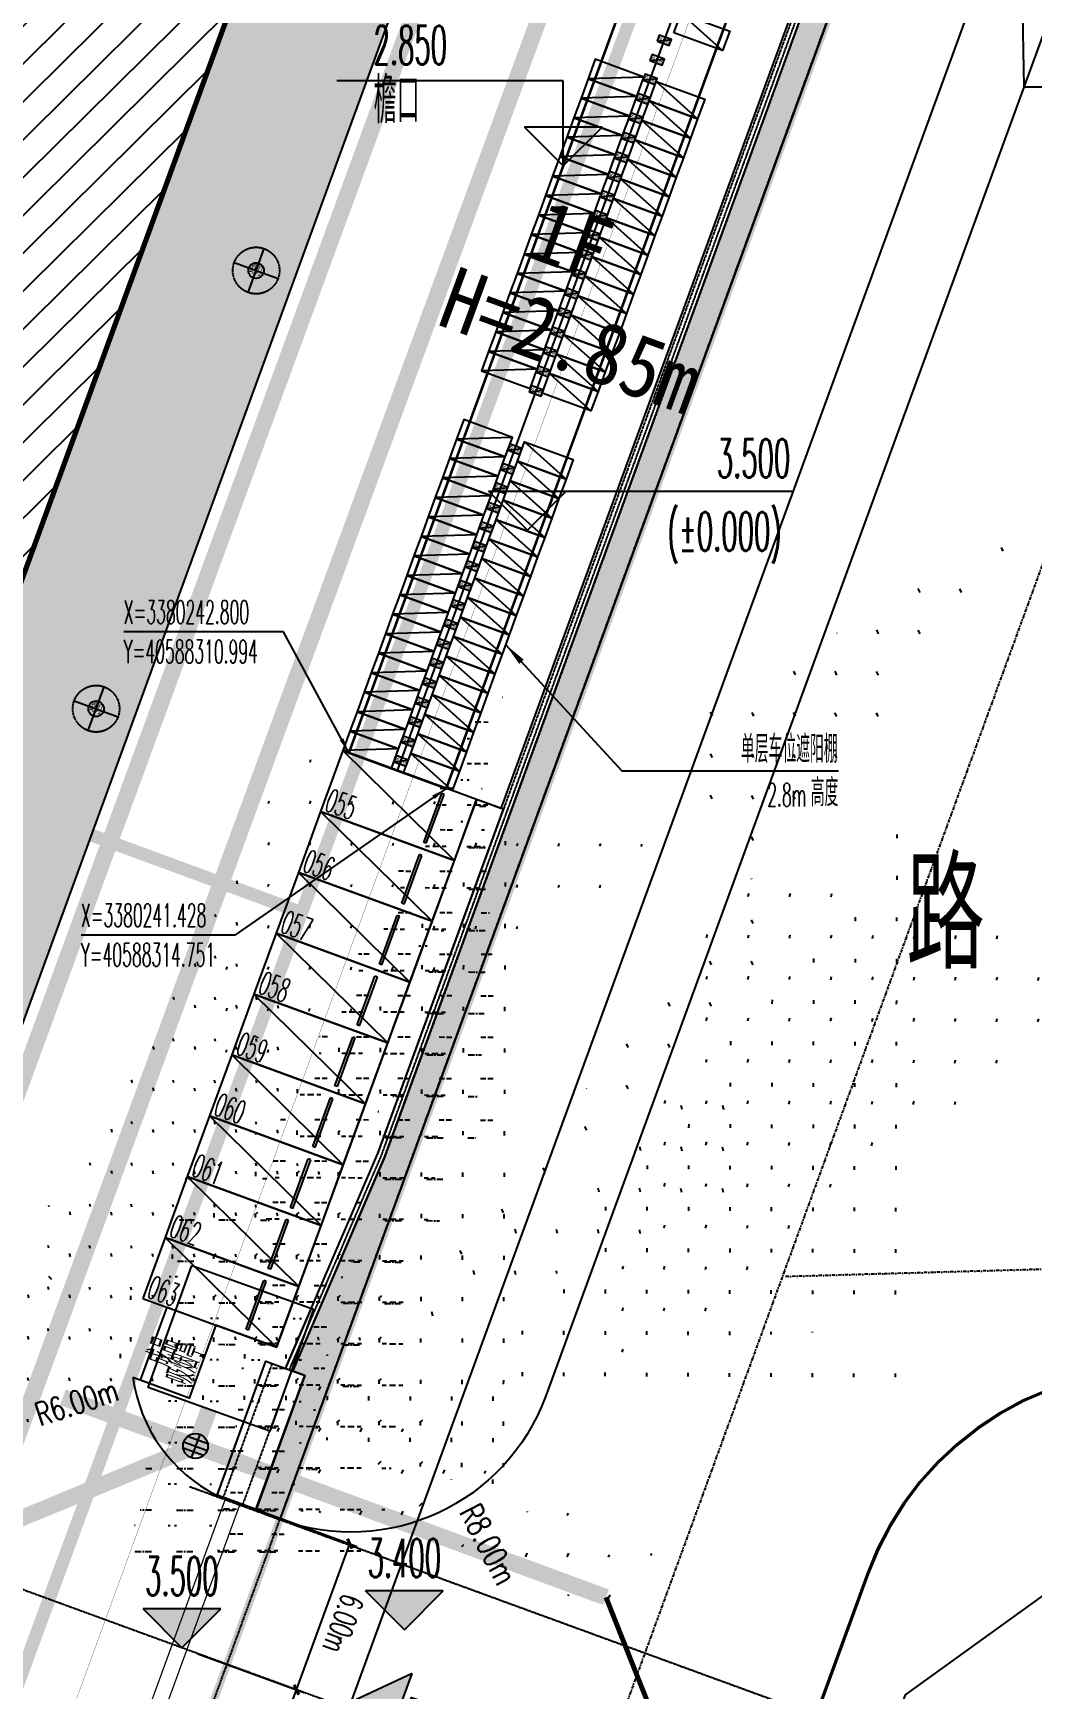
# Model space of a CAD drawing. Extents: x 40587128995 to 40589176181, y 3379422231 to 3381196839.
# Drawn here: x 40588298802 to 40588337360, y 3380206683 to 3380270571 of the extents above; entities that cross this region are included whole.
import ezdxf
from ezdxf.enums import TextEntityAlignment as Align

# ---------------------------------------------------------------- set-up
doc = ezdxf.new("R2010")
doc.units = 0
doc.header["$LTSCALE"] = 10
for name, pattern in [('10平面$0$DOTE', [2.42, 2, -0.2, 0.02, -0.2]), ('CENTER', [50.8, 31.75, -6.35, 6.35, -6.35]), ('CONTINOUS', [0]), ('DASH', [0.35, 0.25, -0.1]), ('DASHDOT', [25.4, 12.7, -6.35, 0, -6.35]), ('DOTE', [2.42, 2, -0.2, 0.02, -0.2])]:
    doc.linetypes.add(name, pattern=pattern)
for name, color, linetype in [('0-HX', 1, 'Continuous'), ('00绿地$0$A-车位', 253, 'Continuous'), ('10平面$0$A-AXIS-DOTE', 14, '10平面$0$DOTE'), ('A-AXIS-D', 1, 'Continuous'), ('A-AXIS-DOTE', 14, 'DOTE'), ('A-AXIS-DP', 126, 'Continuous'), ('A-Car', 155, 'Continuous'), ('A-CURTAIN', 84, 'Continuous'), ('A-FIRE-TEXT', 61, 'Continuous'), ('A-HATCH-1', 252, 'Continuous'), ('A-LIN-Dot', 163, 'DASH'), ('A-LIN-V', 9, 'Continuous'), ('A-SFCE', 30, 'Continuous'), ('A-建筑提资施工单位', 211, 'Continuous'), ('AS-WALL', 40, 'Continuous'), ('AXIS_TEXT', 7, 'Continuous'), ('DIM_LEAD', 3, 'Continuous'), ('Gps-ZF污水', 2, 'TG_W'), ('JT-路缘石线', 5, 'Continuous'), ('JT-道路中心线', 1, 'DASHDOT'), ('JT-道路名称', 7, 'Continuous'), ('JT-道路红线', 7, 'Continuous'), ('WELL_雨水', 4, 'Continuous'), ('WIRE-照明', 1, 'Continuous'), ('建-尺寸', 3, 'Continuous'), ('建-引出', 3, 'Continuous'), ('建-文字', 7, 'Continuous'), ('建-标高', 3, 'Continuous'), ('建筑物控制线', 7, 'Continuous'), ('总-坐标', 3, 'Continuous'), ('总-标高', 3, 'Continuous')]:
    doc.layers.add(name, color=color, linetype=linetype)
for name, color, linetype, lineweight in [('Gps-ZF消防', 1, 'TG_X', 60), ('Gps-ZF给水', 3, 'TG_J', 60), ('Gps-ZF雨水', 4, 'TG_Y', 60)]:
    doc.layers.add(name, color=color, linetype=linetype, lineweight=lineweight)
doc.styles.add('_TCH_AXIS', font='COMPLEX', dxfattribs={"bigfont": 'GBCBIG'})
doc.styles.add('_TCH_DIM', font='SIMPLEX', dxfattribs={"width": 0.7, "bigfont": 'GBCBIG'})
doc.styles.add('A-DIM', font='SIMPLEX', dxfattribs={"bigfont": 'GBCBIG'})
doc.styles.add('A-DIM_T3', font='SIMPLEX', dxfattribs={"width": 0.6, "bigfont": 'GBCBIG'})
doc.styles.add('A-STANDARD', font='SIMPLEX', dxfattribs={"width": 0.7, "bigfont": 'GBCBIG'})
doc.styles.add('note_txt', font='arial.ttf', dxfattribs={"width": 0.75})
doc.styles.get("Standard").update_dxf_attribs({"font": 'GBENOR', "width": 0.7, "bigfont": 'GBCBIG'})
doc.styles.add('TG_LINETYPE', font='SIMPLEX', dxfattribs={"width": 0.8, "height": 3, "bigfont": 'HZTXT'})
doc.styles.add('黑体', font='simhei.ttf', dxfattribs={"width": 0.9})
doc.linetypes.add('TG_J', pattern='A,2,-0.3,["J",TG_LINETYPE,S=0.1,R=0,X=-0.23,Y=-0.15],0', length=2.3)
doc.linetypes.add('TG_RD', pattern='A,2,-0.7,["RD",TG_LINETYPE,S=0.1,R=0,X=-0.6,Y=-0.15],0', length=2.7)
doc.linetypes.add('TG_W', pattern='A,2,-0.3,["W",TG_LINETYPE,S=0.1,R=0,X=-0.23,Y=-0.15],0', length=2.3)
doc.linetypes.add('TG_X', pattern='A,5,-0.3,["X",TG_LINETYPE,S=0.1,R=0,X=-0.23,Y=-0.15],0', length=5.3)
doc.linetypes.add('TG_Y', pattern='A,2,-0.3,["Y",TG_LINETYPE,S=0.1,R=0,X=-0.25,Y=-0.15],0', length=2.3)
doc.dimstyles.new('A-DIM-300', dxfattribs={"dimscale": 300, "dimtxt": 2.975, "dimasz": 1, "dimexe": 1, "dimexo": 1, "dimgap": 1, "dimtad": 1, "dimlfac": 0.001, "dimzin": 0, "dimdsep": 46, "dimtxsty": 'A-DIM_T3', "dimblk": 'ARCHTICK', "dimcen": 0.09, "dimclrt": 7, "dimazin": 2, "dimtfac": 1, "dimtix": 1, "dimtmove": 2, "dimatfit": 3, "dimfxl": 0, "dimtolj": 1, "dimtzin": 0, "dimarcsym": 0})
pattern_1 = [(20, (440.1, 194.2), (956.276, 2050.7404), [240, -48, 64, -48, 240, -960]), (20, (348.5, 212), (956.276, 2050.7404), [160, -120, 240, -120, 160, -800]), (20, (655.9, 1004.9), (956.276, 2050.7404), [200, -80, 200, -1120]), (20, (-205.4, 1032), (956.276, 2050.7404), [80, -160, 80, -1280]), (110, (-55, 1086.7), (-2050.7404, 956.276), [144, -1456]), (110, (724.4, 348.8), (-2050.7404, 956.276), [160, -1440]), (110, (881.4, 1087), (-2050.7404, 956.276), [160, -1440]), (65, (925.3, 404.9), (-547.2322, 1503.5082), [160, -2102.7417]), (155, (534.4, 262.6), (-1503.5082, -547.2322), [160, -2102.7417]), (83.43495, (877.5, 396), (-547.23223, 1503.5082), [160, -3417.7088]), (95.963757, (799.57, 376.15), (-547.23223, 1503.50819), [160, -6436.969]), (95.963757, (956.55, 1114.36), (-547.23223, 1503.50819), [128, -6468.969]), (95.963757, (-24.93, 1097.67), (-547.23223, 1503.50819), [112, -6484.969]), (124.036243, (649.2, 321.43), (-547.23223, 1503.50819), [160, -6436.969]), (124.036243, (806.2, 1059.64), (-547.23223, 1503.50819), [128, -6468.969]), (124.036243, (-85.07, 1075.8), (-547.23223, 1503.50819), [112, -6484.969]), (136.56505, (576.8, 286.55), (-547.23223, 1503.5082), [160, -3417.7069])]

# ---------------------------------------------------------------- blocks, each defined once
blk = doc.blocks.new('GGRrrrr')
at = {"layer": 'A-CURTAIN'}
h = blk.add_hatch(dxfattribs=at)
h.set_pattern_fill('草坪或沼泽', color=256, scale=400, angle=20)
h.set_pattern_definition(pattern_1)
h.paths.add_polyline_path([(1393117, 618301), (1393293, 540880), (1330517, 532867), (1241738, 527103), (1161599, 521246), (1240383, 783372), (1244595, 797110), (1261186, 852563), (1335771, 847453), (1355485, 842595), (1380777, 840862), (1392640, 828900), (1392845, 738250), (1391845, 738248), (1391806, 755448), (1391306, 755447), (1391786, 764448), (1391641, 828487), (1380333, 839890), (1355330, 841603), (1335616, 846462), (1261915, 851511), (1245552, 796820), (1241340, 783081), (1162975, 522349), (1241669, 528100), (1330421, 533862), (1392291, 541761), (1392117, 618299)])
h.paths.add_polyline_path([(1393076, 636451), (1392076, 636448), (1392063, 641998), (1391564, 641997), (1392042, 650998), (1391887, 720048), (1392887, 720051)])
h = blk.add_hatch(dxfattribs=at)
h.set_pattern_fill('草坪或沼泽', color=256, scale=400, angle=20)
h.set_pattern_definition([(20, (440.1, 194.2), (956.276, 2050.7404), [240, -48, 64, -48, 240, -960]), (20, (348.5, 212), (956.276, 2050.7404), [160, -120, 240, -120, 160, -800]), (20, (655.9, 1004.9), (956.276, 2050.7404), [200, -80, 200, -1120]), (20, (-205.4, 1032), (956.276, 2050.7404), [80, -160, 80, -1280]), (110, (-55, 1086.7), (-2050.7404, 956.276), [144, -1456]), (110, (724.4, 348.8), (-2050.7404, 956.276), [160, -1440]), (110, (881.4, 1087), (-2050.7404, 956.276), [160, -1440]), (65, (925.3, 404.9), (-547.2322, 1503.5082), [160, -2102.7417]), (155, (534.4, 262.6), (-1503.5082, -547.2322), [160, -2102.7417]), (83.43495, (877.5, 396), (-547.23223, 1503.5082), [160, -3417.7088]), (95.963757, (799.57, 376.15), (-547.23223, 1503.50819), [160, -6436.969]), (95.963757, (956.55, 1114.36), (-547.23223, 1503.50819), [128, -6468.969]), (95.963757, (-24.93, 1097.67), (-547.23223, 1503.50819), [112, -6484.969]), (124.036243, (649.2, 321.43), (-547.23223, 1503.50819), [160, -6436.969]), (124.036243, (806.2, 1059.64), (-547.23223, 1503.50819), [128, -6468.969]), (124.036243, (-85.07, 1075.8), (-547.23223, 1503.50819), [112, -6484.969]), (136.56505, (576.8, 286.55), (-547.23223, 1503.5082), [160, -3417.7069])])
edge = h.paths.add_edge_path()
edge.add_line((1391003, 755446), (1391034, 755969))
edge.add_line((1391034, 755969), (1391485, 764440))
edge.add_line((1391485, 764440), (1391241, 828322))
edge.add_line((1391241, 828322), (1380155, 839501))
edge.add_line((1380155, 839501), (1355268, 841206))
edge.add_line((1355268, 841206), (1335554, 846065))
edge.add_line((1335554, 846065), (1262206, 851090))
edge.add_line((1262206, 851090), (1173161, 554852))
edge.add_line((1173161, 554852), (1173522, 554880))
edge.add_line((1173522, 554880), (1259299, 840247))
edge.add_line((1259299, 840247), (1260664, 840250))
edge.add_line((1260664, 840250), (1260651, 845748))
edge.add_line((1260651, 845748), (1335651, 845918))
edge.add_line((1335651, 845918), (1335664, 840421))
edge.add_line((1335664, 840421), (1342663, 840437))
edge.add_line((1342663, 840437), (1342657, 843434))
edge.add_line((1342657, 843434), (1345657, 843441))
edge.add_line((1345657, 843441), (1345664, 840444))
edge.add_line((1345664, 840444), (1365660, 840489))
edge.add_line((1365660, 840489), (1374552, 839873))
edge.add_arc((1367358, 824128), 17311, 5.58026, 65.44235, ccw=False)
edge.add_line((1384586, 825812), (1385553, 825812))
edge.add_line((1385553, 825812), (1390247, 825823))
edge.add_line((1390247, 825823), (1390405, 755445))
edge.add_line((1390405, 755445), (1391003, 755446))
h = blk.add_hatch(dxfattribs=at)
h.set_pattern_fill('草坪或沼泽', color=256, scale=400, angle=20)
h.set_pattern_definition(pattern_1)
edge = h.paths.add_edge_path()
edge.add_arc((1358470, 639473), 3001, 181.0991, 270.12457)
edge.add_line((1358477, 636472), (1366676, 636491))
edge.add_arc((1366652, 646991), 10500, 270.12997, 0.12997)
edge.add_line((1377152, 647014), (1376996, 715714))
edge.add_arc((1366496, 715690), 10500, 0.12997, 90.12997)
edge.add_line((1366473, 726190), (1358273, 726172))
edge.add_arc((1358280, 723171), 3001, 90.13576, 179.16125)
edge.add_line((1355280, 723215), (1371080, 723251))
edge.add_line((1371080, 723251), (1371270, 639451))
edge.add_line((1371270, 639451), (1355470, 639415))
h = blk.add_hatch(dxfattribs=at)
h.set_pattern_fill('草坪或沼泽', color=256, scale=400, angle=20)
h.set_pattern_definition(pattern_1)
edge = h.paths.add_edge_path()
edge.add_arc((1391170, 642458), 6012, 208.01, 263.36815)
edge.add_line((1390476, 636486), (1390464, 641995))
edge.add_line((1390464, 641995), (1391264, 641997))
edge.add_line((1391264, 641997), (1391743, 651004))
edge.add_line((1391743, 651004), (1391711, 665148))
edge.add_line((1391711, 665148), (1390611, 665145))
edge.add_line((1390611, 665145), (1390662, 642645))
edge.add_line((1390662, 642645), (1388162, 642639))
edge.add_line((1388162, 642639), (1388169, 639639))
edge.add_line((1388169, 639639), (1385862, 639634))
blk.add_lwpolyline([(1355470, 639415, 0.409241), (1358477, 636472), (1366676, 636491, 0.414214), (1377152, 647014), (1376996, 715714, 0.414214), (1366473, 726190), (1358273, 726172, 0.409241), (1355280, 723215), (1371080, 723251), (1371270, 639451)], format="xyb", close=True, dxfattribs=at)
blk.add_lwpolyline([(1393076, 636451), (1392076, 636448), (1392063, 641998), (1391564, 641997), (1392042, 650998), (1391887, 720048), (1392887, 720051)], close=True, dxfattribs=at)
blk.add_lwpolyline([(1385862, 639634, 0.246355), (1390476, 636486), (1390464, 641995), (1391264, 641997), (1391743, 651004), (1391711, 665148), (1390611, 665145), (1390662, 642645), (1388162, 642639), (1388169, 639639), (1385862, 639634)], format="xyb", dxfattribs=at)
blk = doc.blocks.new('建筑-停车位-2400x5300')
blk.add_lwpolyline([(-50, 200), (-50, -5300), (2450, -5300), (2450, 200)], close=True)
for points in [[(2450, 200), (-50, -5300)], [(200, -3954), (2200, -3954)], [(200, -4054), (200, -3954)], [(200, -4054), (2200, -4054)], [(2200, -4054), (2200, -3954)]]:
    blk.add_lwpolyline(points)
blk = doc.blocks.new('G$C29A62568')
at = {"layer": 'A-Car', "extrusion": (7.12586e-08, 1.93674e-07, 1), "rotation": 69.79996271005484}
for p in [(40588309406.088272, 3380240605.250134, 3546.928726), (40588308542.841164, 3380238259.018135, 3546.92821), (40588307679.594193, 3380235912.786139, 3546.927694), (40588306816.34742, 3380233566.554036, 3546.927178), (40588305953.100372, 3380231220.322041, 3546.926663), (40588305089.853416, 3380228874.090048, 3546.926147), (40588304226.606377, 3380226527.858052, 3546.925631), (40588303363.359489, 3380224181.626023, 3546.925115), (40588302500.112396, 3380221835.394013, 3546.924599)]:
    blk.add_blockref('建筑-停车位-2400x5300', p, dxfattribs=at)
blk = doc.blocks.new('gfctuc')
blk.add_lwpolyline([(2035210, 4060000), (2035210, 4059500), (2035460, 4059500), (2035460, 4060000)], close=True)
blk.add_lwpolyline([(2035210, 4060000), (2035460, 4059500)])
at = {"layer": 'A-FIRE-TEXT', "style": 'note_txt', "width": 0.75}
blk.add_text('充电桩', height=139.2, rotation=270, dxfattribs=at).set_placement((2035260, 4059973))
blk = doc.blocks.new('00绿地$0$G$C40593B0A')
at = {"layer": '00绿地$0$A-车位'}
blk.add_lwpolyline([(-1560, 590), (-760, 590), (-760, -1410), (-1560, -1410)], close=True, dxfattribs=at)
blk.add_lwpolyline([(-760, 590), (-1560, -1410)], dxfattribs=at)
blk = doc.blocks.new('G$CD8C487B3')
at = {"layer": 'A-LIN-V'}
blk.add_lwpolyline([(-830, 1420), (1170, 1420), (1170, -1580), (-830, -1580)], close=True, dxfattribs=at)
at = {"layer": '建-文字', "style": 'A-STANDARD', "width": 0.7}
for s, p in [('成品', (131, -771)), ('吸烟亭', (1076, -1171))]:
    blk.add_text(s, height=1057.8, rotation=90, dxfattribs=at).set_placement(p)
blk = doc.blocks.new('entry01')
at = {"layer": 'A-AXIS-D', "true_color": 0xf93306}
for points in [[(0, 2.121), (2.121, 0), (0, -2.121)], [(-0.7, -1.25), (-0.3, -1.25), (-0.3, 1.25), (-0.7, 1.25)]]:
    blk.add_hatch(color=20, dxfattribs=at).paths.add_polyline_path(points)
at = {"layer": 'A-AXIS-D', "color": 20, "true_color": 0xf93306}
blk.add_lwpolyline([(0, 2.121), (2.121, 0), (0, -2.121), (0, 2.121)], dxfattribs=at)
blk.add_lwpolyline([(-0.7, -1.25), (-0.3, -1.25), (-0.3, 1.25), (-0.7, 1.25)], close=True, dxfattribs=at)
blk = doc.blocks.new('_ArchTick')
at = {"color": 0, "linetype": 'ByBlock', "const_width": 0.4}
blk.add_lwpolyline([(-0.5, -0.5), (0.5, 0.5)], dxfattribs=at)
blk = doc.blocks.new('*D942')
at = {"layer": 'Defpoints', "color": 0}
for p in [(105697, -705082), (110050, -705082), (105697, -719332)]:
    blk.add_point(p, dxfattribs=at)
at = {"layer": '建-尺寸', "color": 0, "lineweight": -2}
for p, q in [((105997, -705082), (110350, -705082)), ((110050, -719332), (110050, -705082)), ((105997, -719332), (110350, -719332))]:
    blk.add_line(p, q, dxfattribs=at)
at = {"layer": '建-尺寸', "color": 0, "lineweight": -2, "xscale": 300, "yscale": 300, "zscale": 300}
for p, rotation in [((110050, -705082), 90.00000001584644), ((110050, -719332), 270.0000000158465)]:
    blk.add_blockref('_ArchTick', p, dxfattribs=dict(at, rotation=rotation))
at = {"layer": '建-尺寸', "color": 7, "insert": (110875, -712207), "char_height": 892.5, "attachment_point": 5, "rotation": 270, "style": 'A-DIM_T3'}
blk.add_mtext('\\A1;14.25m', dxfattribs=at)
blk = doc.blocks.new('*D943')
at = {"layer": 'Defpoints', "color": 0}
for p in [(105697, -702232), (110050, -702232), (105697, -705082)]:
    blk.add_point(p, dxfattribs=at)
at = {"layer": '建-尺寸', "color": 0, "lineweight": -2}
for p, q in [((105997, -702232), (110350, -702232)), ((110050, -705082), (110050, -702232)), ((105997, -705082), (110350, -705082))]:
    blk.add_line(p, q, dxfattribs=at)
at = {"layer": '建-尺寸', "color": 0, "lineweight": -2, "xscale": 300, "yscale": 300, "zscale": 300}
for p, rotation in [((110050, -702232), 90.00000001584637), ((110050, -705082), 270.0000000158464)]:
    blk.add_blockref('_ArchTick', p, dxfattribs=dict(at, rotation=rotation))
at = {"layer": '建-尺寸', "color": 7, "insert": (110875, -703657), "char_height": 892.5, "attachment_point": 5, "rotation": 270, "style": 'A-DIM_T3'}
blk.add_mtext('\\A1;2.85m', dxfattribs=at)
blk = doc.blocks.new('*D944')
at = {"layer": 'Defpoints', "color": 0}
for p in [(105697, -696232), (110050, -696232), (105697, -702232)]:
    blk.add_point(p, dxfattribs=at)
at = {"layer": '建-尺寸', "color": 0, "lineweight": -2}
for p, q in [((105997, -696232), (110350, -696232)), ((110050, -702232), (110050, -696232)), ((105997, -702232), (110350, -702232))]:
    blk.add_line(p, q, dxfattribs=at)
at = {"layer": '建-尺寸', "color": 0, "lineweight": -2, "xscale": 300, "yscale": 300, "zscale": 300}
for p, rotation in [((110050, -696232), 90.00000001584642), ((110050, -702232), 270.0000000158464)]:
    blk.add_blockref('_ArchTick', p, dxfattribs=dict(at, rotation=rotation))
at = {"layer": '建-尺寸', "color": 7, "insert": (110875, -699232), "char_height": 892.5, "attachment_point": 5, "rotation": 270, "style": 'A-DIM_T3'}
blk.add_mtext('\\A1;6.00m', dxfattribs=at)
blk = doc.blocks.new('*D945')
at = {"layer": 'Defpoints', "color": 0}
for p in [(105697, -690232), (110050, -690232), (105697, -696232)]:
    blk.add_point(p, dxfattribs=at)
at = {"layer": '建-尺寸', "color": 0, "lineweight": -2}
for p, q in [((105997, -690232), (110350, -690232)), ((110050, -696232), (110050, -690232)), ((105997, -696232), (110350, -696232))]:
    blk.add_line(p, q, dxfattribs=at)
at = {"layer": '建-尺寸', "color": 0, "lineweight": -2, "xscale": 300, "yscale": 300, "zscale": 300}
for p, rotation in [((110050, -690232), 90.00000001584647), ((110050, -696232), 270.0000000158465)]:
    blk.add_blockref('_ArchTick', p, dxfattribs=dict(at, rotation=rotation))
at = {"layer": '建-尺寸', "color": 7, "insert": (110875, -693232), "char_height": 892.5, "attachment_point": 5, "rotation": 270, "style": 'A-DIM_T3'}
blk.add_mtext('\\A1;6.00m', dxfattribs=at)
blk = doc.blocks.new('*D946')
at = {"layer": 'Defpoints', "color": 0}
for p in [(106197, -703400), (100597, -705278), (106197, -705278)]:
    blk.add_point(p, dxfattribs=at)
at = {"layer": '建-尺寸', "color": 0, "lineweight": -2}
for p, q in [((100597, -704978), (100597, -703100)), ((100597, -703400), (106197, -703400)), ((106197, -704978), (106197, -703100))]:
    blk.add_line(p, q, dxfattribs=at)
at = {"layer": '建-尺寸', "color": 0, "lineweight": -2, "xscale": 300, "yscale": 300, "zscale": 300, "rotation": 180}
blk.add_blockref('_ArchTick', (100597, -703400), dxfattribs=at)
at = {"layer": '建-尺寸', "color": 0, "lineweight": -2, "xscale": 300, "yscale": 300, "zscale": 300}
blk.add_blockref('_ArchTick', (106197, -703400), dxfattribs=at)
at = {"layer": '建-尺寸', "color": 7, "insert": (103397, -702654), "char_height": 892.5, "attachment_point": 5, "style": 'A-DIM_T3'}
blk.add_mtext('\\A1;5.60m', dxfattribs=at)
blk = doc.blocks.new('DOOR2DLIB$SYSLIB$00000111')
at = {"color": 0}
for p, q in [((0.418, 0.782), (0.383, 0.782)), ((0.383, 0.782), (0.383, 0.624)), ((0.459, 0.917), (0.418, 0.917)), ((0.418, 0.917), (0.418, 0.081)), ((0.459, 0.081), (0.459, 0.917)), ((0.494, 0.782), (0.459, 0.782)), ((0.494, 0.782), (0.494, 0.624)), ((-0.5, -0.002), (-0.5, 0.081)), ((-0.5, 0.081), (-0.459, 0.081)), ((-0.459, 0.081), (-0.459, 0.039)), ((-0.459, 0.039), (-0.418, 0.039)), ((-0.418, 0.039), (-0.418, -0.002)), ((0.418, 0.624), (0.383, 0.624)), ((0.418, 0.081), (0.459, 0.081)), ((0.418, 0.039), (0.418, -0.002)), ((0.459, 0.039), (0.418, 0.039)), ((0.494, 0.624), (0.459, 0.624)), ((0.459, 0.081), (0.459, 0.039)), ((0.5, 0.081), (0.459, 0.081)), ((0.5, -0.002), (0.5, 0.081)), ((-0.418, -0.002), (-0.5, -0.002)), ((-0.5, -0.002), (-0.5, -0.002)), ((0.418, -0.002), (0.5, -0.002)), ((0.5, -0.002), (0.5, -0.002))]:
    blk.add_line(p, q, dxfattribs=at)
blk.add_arc((0.418, 0.081), 0.836, 90, 182.82638, dxfattribs=at)
blk = doc.blocks.new('55555555555555555555555555555')
at = {"layer": '建-文字', "style": 'A-STANDARD', "width": 0.494118}
for s, p in [('055', (40588310013, 3380240592)), ('056', (40588309155, 3380238244)), ('057', (40588308297, 3380235896)), ('058', (40588307440, 3380233548)), ('059', (40588306582, 3380231199)), ('060', (40588305724, 3380228851)), ('061', (40588304866, 3380226503)), ('062', (40588304008, 3380224155)), ('063', (40588303150, 3380221807))]:
    blk.add_text(s, height=892.5, rotation=339.92971, dxfattribs=at).set_placement(p)
blk = doc.blocks.new('G$C8544DC05')
at = {"layer": 'A-AXIS-DOTE'}
for points in [[(0, -1.95), (0, -1.05)], [(-0.45, -1.5), (0.45, -1.5)]]:
    blk.add_lwpolyline(points, dxfattribs=at)
at = {"layer": 'A-LIN-V', "linetype": 'DASH', "ltscale": 0.001}
blk.add_circle((0, -1.5), 0.45, dxfattribs=at)
at = {"layer": 'A-LIN-V'}
blk.add_circle((0, -1.5), 0.15, dxfattribs=at)
at = {"layer": '建-文字', "style": 'A-STANDARD', "width": 0.7}
blk.add_text('路灯', height=0.1763, dxfattribs=at).set_placement((-0.121, -1.58))
blk = doc.blocks.new('$TWTSYS$00000375')
for p, q in [((-0.5, 0, 0), (0.5, 0, 0)), ((0.433, 0.25, 0), (-0.433, 0.25, 0)), ((0, 0.5, 0), (0, -0.5, 0)), ((0.433, -0.25, 0), (-0.433, -0.25, 0))]:
    blk.add_line(p, q)
blk.add_circle((0, 0, 0), 0.5)
blk = doc.blocks.new('66666666666666666666')
at = {"layer": 'DIM_LEAD'}
blk.add_hatch(color=256, dxfattribs=at).paths.add_polyline_path([(105616.667, -700380), (106997.278, -699760.393), (106786.705, -699420.307)], flags=17)
at = {"layer": 'A-AXIS-D'}
for centre in [(100997.131, -701734.923), (105797.131, -701734.923), (111381.887, -708712.04), (111331.887, -718057.04)]:
    blk.add_circle(centre, 800, dxfattribs=at)
at = {"layer": 'A-AXIS-DOTE'}
for p, q in [((117391.352, -696232.039), (98332.869, -696232.039)), ((100997.131, -719489.923), (100997.131, -702480)), ((105797.131, -719489.923), (105797.131, -702480)), ((99963.932, -708682.039), (110582.449, -708682.039)), ((99963.932, -718132.039), (110535.41, -718132.039))]:
    blk.add_line(p, q, dxfattribs=at)
at = {"layer": 'A-LIN-Dot'}
blk.add_lwpolyline([(100597.131, -719332.039), (100597.131, -705082.039), (106197.131, -705082.039), (106197.131, -719332.039)], close=True, dxfattribs=at)
at = {"layer": 'A-LIN-V'}
blk.add_lwpolyline([(105697.131, -690231.704), (104797.131, -690231.704)], dxfattribs=at)
at = {"layer": 'A-LIN-V', "linetype": 'DASH', "ltscale": 2, "const_width": 50}
for points in [[(104946.667, -690231.704), (104946.667, -702231.704)], [(105546.667, -690231.704), (105546.667, -702231.704)]]:
    blk.add_lwpolyline(points, dxfattribs=at)
at = {"layer": 'A-LIN-V'}
for points in [[(104797.131, -702431.704), (104797.131, -702231.704), (105697.131, -702231.704), (105697.131, -702431.704)], [(105097.131, -702681.704), (105097.131, -702481.704), (105397.131, -702481.704), (105397.131, -702681.704)], [(105097.131, -703881.704), (105097.131, -703681.704), (105397.131, -703681.704), (105397.131, -703881.704)], [(105097.131, -705081.704), (105097.131, -704881.704), (105397.131, -704881.704), (105397.131, -705081.704)], [(105097.131, -706281.704), (105097.131, -706081.704), (105397.131, -706081.704), (105397.131, -706281.704)], [(105097.131, -708281.704), (105097.131, -708081.704), (105397.131, -708081.704), (105397.131, -708281.704)]]:
    blk.add_lwpolyline(points, close=True, dxfattribs=at)
at = {"layer": 'AS-WALL', "color": 20, "true_color": 0xf72408, "const_width": 100}
blk.add_lwpolyline([(100897.131, -708431.697), (105897.131, -708431.697), (105897.131, -718231.697), (100897.131, -718231.697)], close=True, dxfattribs=at)
at = {"layer": 'DIM_LEAD'}
for p, q in [((105616.667, -700380), (111333.944, -696840)), ((111333.944, -696840), (121626.323, -696840))]:
    blk.add_line(p, q, dxfattribs=at)
at = {"layer": 'A-AXIS-D', "xscale": -999.9999999999998, "yscale": 1000, "zscale": 1000, "rotation": 0.1495342307373651}
blk.add_blockref('entry01', (114031.352, -696232.039), dxfattribs=at)
at = {"layer": 'A-LIN-V', "zscale": 100}
for p, xscale, yscale, rotation in [((105310.287, -703181.704), 1000.000008912118, -1000.000008912118, 270.0000007138132), ((105310.287, -704381.155), 1001.098882521298, -1001.098882521298, 270.0000005714799), ((105310.287, -705581.872), 999.664715706611, -999.664715706611, 270.0000004354633), ((105310.287, -706731.704), 899.999995989863, 899.999995989863, 89.9999995548852), ((105310.287, -707631.704), 900.0000175571807, -900.0000175571807, 270.0000005736524)]:
    blk.add_blockref('DOOR2DLIB$SYSLIB$00000111', p, dxfattribs=dict(at, xscale=xscale, yscale=yscale, rotation=rotation))
at = {"layer": 'A-AXIS-DP', "color": 7, "style": 'A-DIM_T3', "width": 0.6}
blk.add_text('1', height=1120, rotation=269.99999993, dxfattribs=at).set_placement((110791.538, -717877.313))
at = {"layer": 'AXIS_TEXT', "style": '_TCH_AXIS'}
for s, rotation, width, p, p2 in [('A', 270.00000186, 0.944444, (100561.874, -701382.572), (100561.874, -702087.274)), ('B', 270.00000062, 1, (105361.874, -701382.572), (105361.874, -702087.274)), ('3', 270.00000062, 1.214286, (110933.501, -708359.133), (110933.501, -709063.835))]:
    blk.add_text(s, height=870.514, rotation=rotation, dxfattribs=dict(at, width=width)).set_placement(p, p2, align=Align.FIT)
at = {"layer": 'DIM_LEAD', "color": 7, "style": '_TCH_DIM', "width": 0.7}
blk.add_text('移动门轨道', height=1762.963, dxfattribs=at).set_placement((117134.657, -696315))
at = {"layer": '建-文字', "style": '黑体', "width": 0.9}
for s, height, p in [('门卫', 1143.0579, (102516.264, -709764.874)), ('#', 1143.058, (101776.487, -709764.874)), ('消控室', 1143.0579, (100977.955, -711361.523)), ('1F', 1143.0579, (102667.685, -712786.262)), ('H=4.35m', 857.2935, (101248.394, -713692.325)), ('耐火等级二级', 571.529, (100938.388, -714473.392))]:
    blk.add_text(s, height=height, dxfattribs=at).set_placement(p)
at = {"layer": '建-尺寸'}
for base, p1, p2, picture, middle in [((110049.98, -690231.704), (105697.132, -696232.039), (105697.132, -690231.704), '*D945', (110874.98, -693231.871)), ((110049.98, -696232.039), (105697.132, -702231.704), (105697.132, -696232.039), '*D944', (110874.98, -699231.871)), ((110049.98, -702231.704), (105697.132, -705082.039), (105697.132, -702231.704), '*D943', (110874.98, -703656.872)), ((110049.98, -705082.039), (105697.132, -719331.697), (105697.132, -705082.039), '*D942', (110874.98, -712206.868))]:
    dim = blk.add_linear_dim(base=base, p1=p1, p2=p2, angle=90.00000002, dimstyle='A-DIM-300', override={"dimpost": 'm'}, dxfattribs=at)
    dim.commit()
    dim.dimension.update_dxf_attribs({"geometry": picture, "text_midpoint": middle, "dimtype": 161, "text_rotation": 270.00000002})
dim = blk.add_aligned_dim(p1=(100597.131, -705277.961), p2=(106196.662, -705277.961), distance=1877.961, dimstyle='A-DIM-300', override={"dimpost": 'm'}, dxfattribs=at)
dim.commit()
dim.dimension.update_dxf_attribs({"geometry": '*D946', "text_midpoint": (103396.897, -702653.75)})
blk = doc.blocks.new('00总图-C')
at = {"layer": 'A-HATCH-1'}
h = blk.add_hatch(dxfattribs=at)
h.set_pattern_fill('ANSI31', color=256, scale=600)
h.set_pattern_definition([(45, (0, 0), (-673.51920908, 673.51920908), [])])
h.paths.add_polyline_path([(40588140496.068047, 3380277785.006165), (40588146540.460449, 3380294328.662395), (40588189424.896797, 3380349126.363404), (40588317658.966476, 3380302274.746078), (40588288901.096779, 3380223563.724436)])
at = {"layer": '建-引出'}
blk.add_hatch(color=256, dxfattribs=at).paths.add_polyline_path([(40588317044.70842, 3380246977.468142), (40588317565.584137, 3380246233.76891), (40588317742.243301, 3380246396.223651)], flags=17)
at = {"layer": '建-标高'}
for points in [[(40588313137.311974, 3380208963.102873), (40588314637.311974, 3380210463.102873), (40588311637.311974, 3380210463.102873)], [(40588304546.461082, 3380208265.64701), (40588306046.461082, 3380209765.64701), (40588303046.461082, 3380209765.64701)]]:
    blk.add_hatch(color=256, dxfattribs=at).paths.add_polyline_path(points, flags=17)
at = {"layer": '总-坐标'}
for points in [[(40588310993.973373, 3380242800.101885), (40588310779.222137, 3380243366.036456), (40588310638.444572, 3380243289.999122)], [(40588314750.852463, 3380241427.627673), (40588314212.190788, 3380241151.505159), (40588314303.355171, 3380241020.017305)]]:
    blk.add_hatch(color=256, dxfattribs=at).paths.add_polyline_path(points, flags=17)
at = {"color": 1, "linetype": 'DASH', "ltscale": 3, "const_width": 300}
blk.add_lwpolyline([(40588374373.70446, 3380393980.898591), (40588367371.557808, 3380409302.927993), (40588344233.506393, 3380419662.492842), (40588327409.831779, 3380431029.725266), (40588259176.227432, 3380461579.853973), (40588224457.898903, 3380415266.100388), (40588215760.938667, 3380403827.430825), (40588051310.197769, 3380185028.900704), (40588128542.398903, 3380162853.200386), (40588213851.098892, 3380137607.100389), (40588275532.998894, 3380123451.400389)], close=True, dxfattribs=at)
at = {"layer": '0-HX', "linetype": 'CENTER', "ltscale": 0.2}
blk.add_line((40588275533, 3380123451.4), (40588374373.705582, 3380393980.898193), dxfattribs=at)
blk.add_lwpolyline([(40588374373.70446, 3380393980.898591), (40588367371.557808, 3380409302.927993), (40588344233.506393, 3380419662.492842), (40588327409.831779, 3380431029.725266), (40588259176.227432, 3380461579.853973), (40588224457.898903, 3380415266.100388), (40588215760.938667, 3380403827.430825), (40588051310.197769, 3380185028.900704), (40588128542.398903, 3380162853.200386), (40588213851.098892, 3380137607.100389), (40588275532.998894, 3380123451.400389)], close=True, dxfattribs=at)
at = {"layer": '10平面$0$A-AXIS-DOTE', "ltscale": 2}
blk.add_lwpolyline([(40588304841.98941, 3380214492.363115), (40588360812.398743, 3380194043.00666)], dxfattribs=at)
at = {"layer": 'A-AXIS-DOTE'}
blk.add_lwpolyline([(40588332198.727592, 3380281898.007923), (40588312243.107407, 3380227278.967361), (40588308684.930153, 3380218997.135206)], dxfattribs=at)
at = {"layer": 'A-LIN-V', "elevation": 3538.286351}
blk.add_lwpolyline([(40588312872.306419, 3380242113.973517), (40588327971.903923, 3380283441.956375)], dxfattribs=at)
at = {"layer": 'A-LIN-V'}
for points in [[(40588330085.268799, 3380282669.817246), (40588331963.813469, 3380281983.471905), (40588316864.216026, 3380240655.489169), (40588314985.672546, 3380241341.834076)], [(40588309295.511497, 3380218774.221718), (40588307408.007477, 3380213608.075143), (40588305905.171753, 3380214157.151413), (40588307792.618042, 3380219323.140048), (40588309295.511497, 3380218774.221715)]]:
    blk.add_lwpolyline(points, dxfattribs=at)
at = {"layer": 'A-LIN-V', "linetype": 'DASH'}
for points in [[(40588308027.445297, 3380219237.371496), (40588306139.990021, 3380214071.358175)], [(40588308778.892036, 3380218962.91233), (40588306891.407913, 3380213796.820033)]]:
    blk.add_lwpolyline(points, dxfattribs=at)
at = {"layer": 'A-SFCE', "linetype": 'DASH'}
for points in [[(40588332013.806686, 3380281828.972494), (40588312103.650391, 3380227334.367696), (40588308546.961853, 3380219056.501135)], [(40588332295.588387, 3380281726.020692), (40588312382.57338, 3380227223.591549), (40588308822.596359, 3380218938.071333)]]:
    blk.add_lwpolyline(points, dxfattribs=at)
at = {"layer": 'AS-WALL', "color": 20, "true_color": 0xf72408}
for points, const_width in [([(40588140496.068047, 3380277785.006165), (40588146540.460449, 3380294328.662395), (40588189424.896797, 3380349126.363404), (40588317658.966476, 3380302274.746078), (40588288901.096779, 3380223563.724436)], 200), ([(40588326093.361359, 3380284128.300979), (40588329850.450684, 3380282755.610234), (40588314750.85112, 3380241427.628277), (40588310993.761803, 3380242800.319022)], 100)]:
    blk.add_lwpolyline(points, close=True, dxfattribs=dict(at, const_width=const_width))
at = {"layer": 'JT-路缘石线', "ltscale": 10}
for points in [[(40588338955.741043, 3380297634.482746), (40588339147.485184, 3380297564.423755, -0.4142126471), (40588343916.259033, 3380287304.872298), (40588318590.11734, 3380217986.577619, -0.4142133502), (40588308330.562752, 3380213217.778307), (40588308330.11805, 3380213217.940784)], [(40588495364.21122, 3380223385.019214), (40588341926.784317, 3380219018.499553), (40588340907.784309, 3380218945.999553), (40588339898.684319, 3380218787.099553), (40588338906.684319, 3380218542.999553), (40588337939.084312, 3380218215.399553), (40588337002.884323, 3380217806.699553), (40588336104.784317, 3380217319.799553), (40588335251.384323, 3380216758.399553), (40588334448.784317, 3380216126.399553), (40588333702.884323, 3380215428.399553), (40588333019.08432, 3380214669.499553), (40588332402.184319, 3380213855.199553), (40588331856.784317, 3380212991.399553), (40588331386.884323, 3380212084.399553), (40588330995.784317, 3380211140.699553), (40588297068.926453, 3380118282.0975, 0.4479412449), (40588298478.815437, 3380115651.436387), (40588299235.457092, 3380115469.056357)], [(40588495364.21122, 3380223357.393833), (40588341972.408302, 3380218992.172538), (40588340953.408302, 3380218919.672539), (40588339944.308296, 3380218760.772538), (40588338952.308296, 3380218516.672539), (40588337984.708313, 3380218189.072539), (40588337048.508301, 3380217780.372539), (40588336150.408302, 3380217293.472538), (40588335297.008308, 3380216732.072539), (40588334494.408302, 3380216100.072538), (40588333748.508301, 3380215402.072539), (40588333064.708313, 3380214643.172538), (40588332447.808296, 3380213828.872539), (40588331902.408302, 3380212965.072539), (40588331432.508308, 3380212058.072538), (40588331041.40831, 3380211114.372539), (40588297114.55043, 3380118255.770486, 0.4479412449), (40588298524.439423, 3380115625.109372), (40588299281.081078, 3380115442.729343)]]:
    blk.add_lwpolyline(points, format="xyb", dxfattribs=at)
at = {"layer": 'JT-道路中心线', "flags": 128}
for points in [[(40588430262.167503, 3380502157.2), (40588425749.799988, 3380490884.7), (40588402255.800003, 3380426580.9), (40588289449.662804, 3380117827.81713)], [(40588495364.21122, 3380227359.38366), (40588327781.008301, 3380222590.272538)]]:
    blk.add_lwpolyline(points, dxfattribs=at)
at = {"layer": 'JT-道路红线'}
for points in [[(40588279663.927422, 3380120186.559477), (40588379774.601807, 3380394192.024467), (40588371135.524261, 3380413095.970189), (40588346673, 3380424048.539261), (40588329849.325447, 3380435415.771638), (40588230874.099991, 3380479729.8), (40588213435.800003, 3380475126.9)], [(40588299235.457092, 3380115469.056357), (40588332477.08432, 3380206452.099553), (40588345905.984322, 3380216130.199553), (40588495364.21122, 3380220383.495256)], [(40588299235.472778, 3380115469.056804), (40588332477.099998, 3380206452.1), (40588345906, 3380216130.2), (40588495364.21122, 3380220383.495256)]]:
    blk.add_lwpolyline(points, dxfattribs=at)
at = {"layer": '建-尺寸'}
for points in [[(40588299426.750214, 3380216527.017501, 0, 0, 0), (40588302246.211937, 3380217462.162277, 198, 0, 0), (40588302815.70462, 3380217651.048722, 0, 0, 0)], [(40588316461.958069, 3380210322.777022, 0, 0, 0), (40588315028.110252, 3380213093.874142, 198, 0, 0), (40588314752.37735, 3380213626.763782, 0, 0, 0)]]:
    blk.add_lwpolyline(points, format="xyseb", dxfattribs=at)
at = {"layer": '建-引出'}
for p, q in [((40588317044.70842, 3380246977.468142), (40588321530, 3380242100)), ((40588321530, 3380242100), (40588329900, 3380242100))]:
    blk.add_line(p, q, dxfattribs=at)
at = {"layer": '建-标高'}
for p, q in [((40588319267.088173, 3380268725.823837), (40588310524.883926, 3380268725.823837)), ((40588319267.088173, 3380265444.620367), (40588319267.088173, 3380268725.823837)), ((40588319267.088173, 3380265444.620367), (40588317767.088173, 3380266944.620367)), ((40588320767.088173, 3380266944.620367), (40588317767.088173, 3380266944.620367)), ((40588319267.088173, 3380265444.620367), (40588320767.088173, 3380266944.620367)), ((40588313137.311974, 3380208963.102873), (40588311637.311974, 3380210463.102873)), ((40588314637.311974, 3380210463.102873), (40588311637.311974, 3380210463.102873)), ((40588313137.311974, 3380208963.102873), (40588314637.311974, 3380210463.102873)), ((40588304546.461082, 3380208265.64701), (40588303046.461082, 3380209765.64701)), ((40588306046.461082, 3380209765.64701), (40588303046.461082, 3380209765.64701)), ((40588304546.461082, 3380208265.64701), (40588306046.461082, 3380209765.64701))]:
    blk.add_line(p, q, dxfattribs=at)
at = {"layer": '建筑物控制线', "color": 6, "linetype": 'CENTER', "ltscale": 0.2, "const_width": 10}
blk.add_lwpolyline([(40588368973.080139, 3380393769.17734), (40588363607.592484, 3380405509.885407), (40588341794.013901, 3380415276.44603), (40588324970.339287, 3380426643.678454), (40588260780.113136, 3380455383.471544), (40588228448.403282, 3380412253.433139), (40588219749.531761, 3380400812.249756), (40588059670.64772, 3380187830.390625), (40588129941.801353, 3380167653.417532), (40588215120.956734, 3380142445.654731), (40588272350.83876, 3380129311.671485)], close=True, dxfattribs=at)
at = {"layer": '总-坐标'}
for p, q in [((40588308471.789726, 3380247469.740585), (40588302304.089729, 3380247469.740585)), ((40588310993.973373, 3380242800.101885), (40588308471.789726, 3380247469.740585)), ((40588314750.852463, 3380241427.627673), (40588306588.612671, 3380235768.507788)), ((40588306588.612671, 3380235768.507788), (40588300651.912666, 3380235768.507788))]:
    blk.add_line(p, q, dxfattribs=at)
at = {"layer": '总-标高'}
for p, q in [((40588317886.114517, 3380251397.02967), (40588316386.114517, 3380252897.02967)), ((40588316386.114517, 3380252897.02967), (40588328086.114517, 3380252897.02967)), ((40588317886.114517, 3380251397.02967), (40588319386.114517, 3380252897.02967))]:
    blk.add_line(p, q, dxfattribs=at)
for name, p, rotation in [('GGRrrrr', (40586781172.12674, 3380096947.084455), 339.7997433640027), ('gfctuc', (40591437906.983383, 3376965363.021024), 69.9297110723398), ('gfctuc', (40591437632.445229, 3376964611.603166), 69.9297110723398), ('gfctuc', (40591437357.907051, 3376963860.185308), 69.9297110723398), ('gfctuc', (40591437083.368874, 3376963108.767448), 69.9297110723398), ('gfctuc', (40591436808.830742, 3376962357.349591), 69.9297110723398), ('gfctuc', (40591436534.29258, 3376961605.931733), 69.9297110723398), ('gfctuc', (40591436259.75441, 3376960854.513874), 69.9297110723398), ('gfctuc', (40591435985.21624, 3376960103.096014), 69.9297110723398), ('gfctuc', (40591435710.678093, 3376959351.678156), 69.9297110723398), ('gfctuc', (40591435436.139931, 3376958600.260298), 69.9297110723398), ('gfctuc', (40591435161.601761, 3376957848.842438), 69.9297110723398), ('gfctuc', (40591434887.063606, 3376957097.42458), 69.9297110723398), ('gfctuc', (40591434612.525436, 3376956346.006721), 69.9297110723398), ('gfctuc', (40591434337.987267, 3376955594.588862), 69.9297110723398), ('gfctuc', (40591434063.449127, 3376954843.171005), 69.9297110723398), ('gfctuc', (40591433788.910973, 3376954091.753146), 69.9297110723398), ('gfctuc', (40591433514.372803, 3376953340.335287), 69.9297110723398), ('gfctuc', (40591433239.834633, 3376952588.917428), 69.9297110723398), ('gfctuc', (40591432965.296494, 3376951837.49957), 69.9297110723398), ('gfctuc', (40591432141.682007, 3376949583.245993), 69.9297110723398), ('gfctuc', (40591431867.143829, 3376948831.828135), 69.9297110723398), ('gfctuc', (40591431592.605682, 3376948080.410271), 69.9297110723398), ('gfctuc', (40591431318.06752, 3376947328.992413), 69.9297110723398), ('gfctuc', (40591431043.52935, 3376946577.574553), 69.9297110723398), ('gfctuc', (40591430768.991203, 3376945826.156694), 69.9297110723398), ('gfctuc', (40591430494.453033, 3376945074.738836), 69.9297110723398), ('gfctuc', (40591430219.914978, 3376944323.320945), 69.9297110723398), ('gfctuc', (40591429945.376801, 3376943571.903087), 69.9297110723398), ('gfctuc', (40591429670.838753, 3376942820.485192), 69.9297110723398), ('gfctuc', (40591429396.300583, 3376942069.067334), 69.9297110723398), ('gfctuc', (40591429121.762527, 3376941317.649444), 69.9297110723398), ('gfctuc', (40591428847.22435, 3376940566.231586), 69.9297110723398), ('gfctuc', (40591428572.686287, 3376939814.813686), 69.9297110723398), ('gfctuc', (40591428298.148117, 3376939063.395828), 69.9297110723398), ('gfctuc', (40591428023.610077, 3376938311.977934), 69.9297110723398), ('gfctuc', (40591427749.071899, 3376937560.560076), 69.9297110723398)]:
    blk.add_blockref(name, p, dxfattribs=dict(rotation=rotation))
at = {"extrusion": (-7.06e-08, -1.93915e-07, 1), "rotation": 0.1297468477867362}
blk.add_blockref('G$C29A62568', (7759349.455236, -91903963.362789, 17.273729), dxfattribs=at)
at = {"layer": '00绿地$0$A-车位', "rotation": 69.92971314102898}
for p in [(40588324629.096199, 3380271844.851637), (40588323668.212784, 3380269214.88908), (40588323393.674683, 3380268463.471195), (40588323119.136559, 3380267712.053329), (40588322844.59845, 3380266960.635452), (40588322570.060333, 3380266209.217575), (40588322295.522217, 3380265457.799697), (40588322020.9841, 3380264706.381828), (40588321746.445999, 3380263954.963943), (40588321471.907883, 3380263203.546077), (40588321197.369766, 3380262452.128196), (40588320922.831657, 3380261700.710319), (40588320648.293549, 3380260949.292442), (40588320373.755432, 3380260197.874568), (40588320099.217308, 3380259446.456699), (40588319824.679199, 3380258695.038814), (40588319550.141083, 3380257943.620944), (40588318589.257698, 3380255313.658369), (40588318314.719589, 3380254562.240488), (40588318040.18148, 3380253810.822611), (40588317765.643356, 3380253059.404741), (40588317491.105247, 3380252307.986864), (40588317216.567131, 3380251556.568991), (40588316942.029007, 3380250805.151117), (40588316667.490913, 3380250053.73324), (40588316392.952797, 3380249302.315363), (40588316118.41468, 3380248550.897486), (40588315843.876556, 3380247799.479612), (40588315569.338463, 3380247048.061731), (40588315294.800346, 3380246296.643847), (40588315020.26223, 3380245545.225981), (40588314745.724113, 3380244793.808107), (40588314471.185997, 3380244042.390226), (40588314196.647888, 3380243290.972357)]:
    blk.add_blockref('00绿地$0$G$C40593B0A', p, dxfattribs=at)
at = {"layer": '00绿地$0$A-车位', "xscale": -1, "rotation": 249.9297095178311}
for p in [(40588322090.234444, 3380269791.419465), (40588321815.696274, 3380269040.001606), (40588321541.158119, 3380268288.583748), (40588321266.619957, 3380267537.165889), (40588320992.081787, 3380266785.748031), (40588320717.543633, 3380266034.330171), (40588320443.005478, 3380265282.912313), (40588320168.467308, 3380264531.494454), (40588319893.929161, 3380263780.076596), (40588319619.390999, 3380263028.658736), (40588319344.852829, 3380262277.240879), (40588319070.314667, 3380261525.82302), (40588318795.776512, 3380260774.405161), (40588318521.238358, 3380260022.987302), (40588318246.700188, 3380259271.569444), (40588317972.162033, 3380258520.151585), (40588317011.27845, 3380255890.189084), (40588316736.740288, 3380255138.771224), (40588316462.202118, 3380254387.353366), (40588316187.663971, 3380253635.935507), (40588315913.125809, 3380252884.517649), (40588315638.587646, 3380252133.099791), (40588315364.049492, 3380251381.681931), (40588315089.51133, 3380250630.264072), (40588314814.973167, 3380249878.846215), (40588314540.435013, 3380249127.428356), (40588314265.896851, 3380248376.010498), (40588313991.358681, 3380247624.592638), (40588313716.820511, 3380246873.17478), (40588313442.282356, 3380246121.756921), (40588313167.744202, 3380245370.339063), (40588312893.206039, 3380244618.921203), (40588312618.667877, 3380243867.503345)]:
    blk.add_blockref('00绿地$0$G$C40593B0A', p, dxfattribs=at)
at = {"layer": 'A-LIN-V'}
blk.add_blockref('55555555555555555555555555555', (0, 0), dxfattribs=at)
at = {"layer": 'A-LIN-V', "xscale": 2000, "yscale": 2000, "zscale": 2000, "rotation": 339.9297142500761}
for p in [(40588308442.354843, 3380264227.111925), (40588302265.24678, 3380247320.2099)]:
    blk.add_blockref('G$C8544DC05', p, dxfattribs=at)
at = {"layer": 'A-LIN-V'}
for name, p, rotation in [('G$CD8C487B3', (40588304269.121101, 3380219790.711969), 339.9297117434376), ('66666666666666666666', (40588444529.187691, 3380898367.727977), 339.9297114345648)]:
    blk.add_blockref(name, p, dxfattribs=dict(at, rotation=rotation))
at = {"layer": 'JT-道路名称'}
blk.add_text('路', height=4200, rotation=0.0000073345, dxfattribs=at).set_placement((40588332511.995789, 3380234459.372821))
at = {"layer": '建-尺寸', "color": 7, "style": 'A-DIM', "width": 0.705882}
for s, rotation, p in [('R6.00m', 18.3493888072, (40588299079.718567, 3380216810.955173)), ('R8.00m', 297.3583855019, (40588315240.453758, 3380213507.659882))]:
    blk.add_text(s, height=892.5, rotation=rotation, dxfattribs=at).set_placement(p)
at = {"layer": '建-引出', "color": 7, "style": 'A-STANDARD'}
for s, height, width, p in [('单层车位遮阳棚', 1057.7777778, 0.7, (40588326127.000099, 3380242415)), ('2.8m', 892.5, 0.494118, (40588327142.000099, 3380240735)), ('高度', 1057.7777778, 0.7, (40588328822.000099, 3380240735))]:
    blk.add_text(s, height=height, dxfattribs=dict(at, width=width)).set_placement(p)
at = {"layer": '建-文字', "style": '黑体', "width": 0.9}
for s, p in [('1F', (40588317801.643082, 3380261965.350544)), ('H=2.85m', (40588314321.807541, 3380259351.923298))]:
    blk.add_text(s, height=2406.4377682, rotation=339.9297114346, dxfattribs=at).set_placement(p)
at = {"layer": '建-标高', "color": 7, "style": 'A-STANDARD'}
for s, height, width, p in [('2.850', 1487.5, 0.494118, (40588311947.36734, 3380269366.033374)), ('檐口', 1762.962963, 0.7, (40588311947.36734, 3380267091.033374)), ('3.400', 1487.5, 0.494118, (40588311717.311974, 3380210988.102873)), ('3.500', 1487.5, 0.494118, (40588303126.461082, 3380210290.64701))]:
    blk.add_text(s, height=height, dxfattribs=dict(at, width=width)).set_placement(p)
at = {"layer": '总-坐标', "color": 7, "style": 'A-STANDARD', "width": 0.494118}
for s, p in [('X=3380242.800', (40588302304.089828, 3380247784.740585)), ('Y=40588310.994', (40588302304.089828, 3380246262.240585)), ('X=3380241.428', (40588300651.912773, 3380236083.507788)), ('Y=40588314.751', (40588300651.912773, 3380234561.007788))]:
    blk.add_text(s, height=892.5, dxfattribs=at).set_placement(p)
at = {"layer": '总-标高', "color": 7, "style": 'A-STANDARD', "width": 0.494118}
for s, p in [('3.500', (40588325196.114517, 3380253422.02967)), ('(%%P0.000)', (40588323291.114517, 3380250601.196337))]:
    blk.add_text(s, height=1487.5, dxfattribs=at).set_placement(p)

msp = doc.modelspace()

# ---------------------------------------------------------------- linework, layer by layer
at = {"layer": 'Gps-ZF污水', "linetype": 'CONTINOUS'}
for p, q in [((40588336891.066559, 3380276818.727403), (40588337043.470421, 3380268493.905756)), ((40588337043.470421, 3380268493.905756), (40588356101.880417, 3380268493.905756))]:
    msp.add_line(p, q, dxfattribs=at)
at = {"layer": 'Gps-ZF污水', "ltscale": 0.8, "const_width": 640}
msp.add_lwpolyline([(40588292678.721077, 3380222596.181329), (40588315520.47155, 3380284677.382993)], dxfattribs=at)
at = {"layer": 'Gps-ZF消防', "ltscale": 0.8, "const_width": 640}
msp.add_lwpolyline([(40588296913.522346, 3380212916.706502), (40588328642.182449, 3380299152.50679)], dxfattribs=at)
at = {"layer": 'Gps-ZF给水', "ltscale": 0.64, "const_width": 640}
msp.add_lwpolyline([(40588295569.791267, 3380222505.122653), (40588320219.502167, 3380289597.294731)], dxfattribs=at)
at = {"layer": 'Gps-ZF雨水', "linetype": 'CONTINOUS'}
msp.add_line((40588320918.197548, 3380210220.514756), (40588326022.318939, 3380197377.038651), dxfattribs=at)
at = {"layer": 'Gps-ZF雨水', "ltscale": 0.8, "const_width": 640}
for points in [[(40588290202.151321, 3380221521.975425), (40588319978.859497, 3380302451.579767)], [(40588299953.042549, 3380217934.296435), (40588305071.904877, 3380216050.895792)], [(40588305071.904877, 3380216050.895795), (40588305592.441856, 3380217465.654375)], [(40588287610.555893, 3380208821.502116), (40588305071.904877, 3380216050.895789)], [(40588305071.904877, 3380216050.895792), (40588320918.19754, 3380210220.514764)]]:
    msp.add_lwpolyline(points, dxfattribs=at)
at = {"layer": 'WELL_雨水'}
msp.add_lwpolyline([(40588304923.778137, 3380223015.689401), (40588309631.27166, 3380221330.606376), (40588307946.188629, 3380216623.112859), (40588303238.695107, 3380218308.195882)], close=True, dxfattribs=at)
at = {"layer": 'WIRE-照明', "color": 21, "linetype": 'TG_RD', "ltscale": 5, "const_width": 500}
msp.add_lwpolyline([(40588283961.950447, 3380168126.561107), (40588373719.988861, 3380412078.393995)], dxfattribs=at)
at = {"layer": 'WIRE-照明', "color": 21, "linetype": 'TG_RD', "const_width": 500}
msp.add_lwpolyline([(40588293742.040077, 3380242315.100183), (40588309169.854553, 3380236638.691252)], dxfattribs=at)

# ---------------------------------------------------------------- block references
at = {"layer": 'A-建筑提资施工单位'}
msp.add_blockref('00总图-C', (0, 0), dxfattribs=at)
at = {"layer": 'WELL_雨水', "xscale": 960, "yscale": 960, "zscale": 960, "rotation": 339.79974336667}
msp.add_blockref('$TWTSYS$00000375', (40588305071.904907, 3380216050.895875), dxfattribs=at)

doc.saveas('drawing.dxf')
